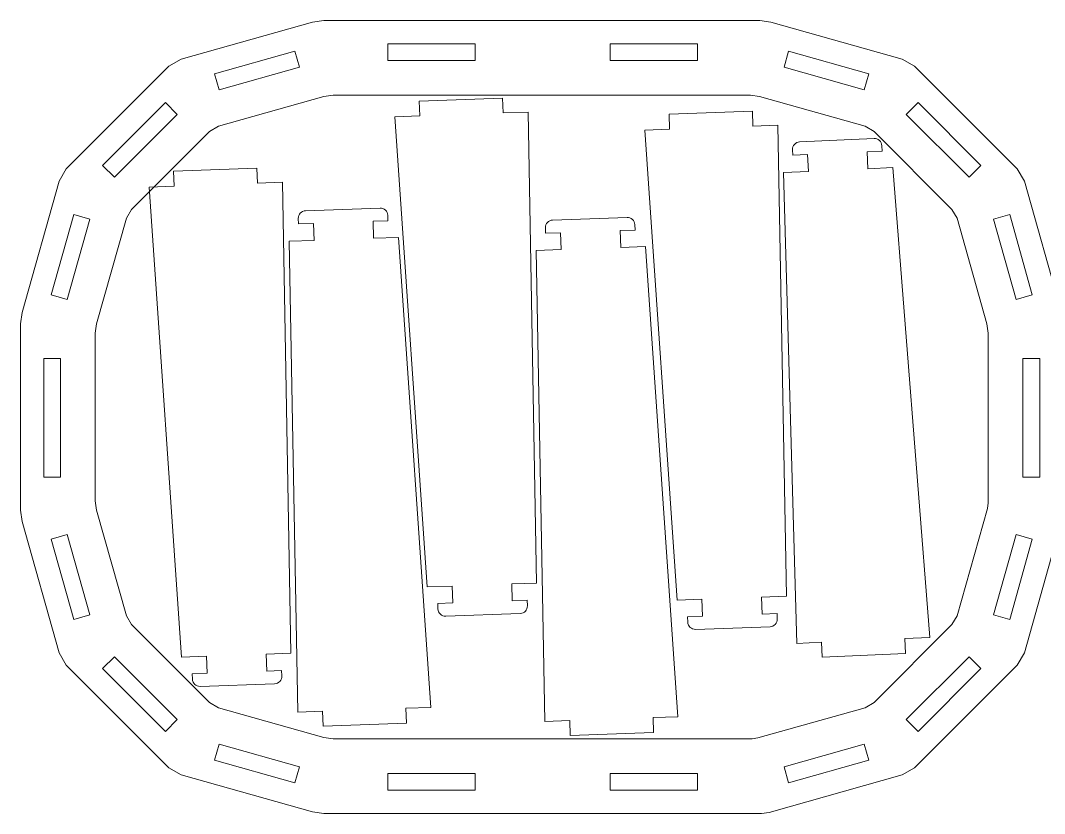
# Model space of a CAD drawing. Header units: centimetres. Extents: x -35.4 to 35.4, y -198.6 to -127.9.
# Drawn here: x -35.35 to 5.7, y -159.68 to -127.88 of the extents above; entities that cross this region are included whole.
import ezdxf

# ---------------------------------------------------------------- set-up
doc = ezdxf.new("R2010")
doc.units = ezdxf.units.CM
doc.header["$MEASUREMENT"] = 0
doc.layers.add('Camada 1', color=7, linetype='Continuous')

msp = doc.modelspace()

# ---------------------------------------------------------------- linework, layer by layer
at = {"layer": 'Camada 1', "color": 250, "lineweight": 20}
for points, knots in [([(4.61003, -133.83029), (4.61003, -133.83029), (0.49265, -129.71291), (0.49265, -129.71291), (0.49265, -129.71291), (0.49265, -129.71291), (0.00195, -129.42527), (0.00195, -129.42527), (0.00195, -129.42527), (0.00195, -129.42527), (-5.26412, -127.93951), (-5.26412, -127.93951), (-5.26412, -127.93951), (-5.26412, -127.93951), (-5.7126, -127.87746), (-5.7126, -127.87746), (-5.7126, -127.87746), (-5.7126, -127.87746), (-23.19644, -127.87746), (-23.19644, -127.87746), (-23.19644, -127.87746), (-23.19644, -127.87746), (-23.64492, -127.93951), (-23.64492, -127.93951), (-23.64492, -127.93951), (-23.64492, -127.93951), (-28.91099, -129.42527), (-28.91099, -129.42527), (-28.91099, -129.42527), (-28.91099, -129.42527), (-29.40169, -129.71291), (-29.40169, -129.71291), (-29.40169, -129.71291), (-29.40169, -129.71291), (-33.51907, -133.83029), (-33.51907, -133.83029), (-33.51907, -133.83029), (-33.51907, -133.83029), (-33.80671, -134.32099), (-33.80671, -134.32099), (-33.80671, -134.32099), (-33.80671, -134.32099), (-35.29247, -139.58706), (-35.29247, -139.58706), (-35.29247, -139.58706), (-35.29247, -139.58706), (-35.35452, -140.03554), (-35.35452, -140.03554), (-35.35452, -140.03554), (-35.35452, -140.03554), (-35.35452, -147.51938), (-35.35452, -147.51938), (-35.35452, -147.51938), (-35.35452, -147.51938), (-35.29247, -147.96786), (-35.29247, -147.96786), (-35.29247, -147.96786), (-35.29247, -147.96786), (-33.80671, -153.23393), (-33.80671, -153.23393), (-33.80671, -153.23393), (-33.80671, -153.23393), (-33.51907, -153.72463), (-33.51907, -153.72463), (-33.51907, -153.72463), (-33.51907, -153.72463), (-29.40169, -157.84201), (-29.40169, -157.84201), (-29.40169, -157.84201), (-29.40169, -157.84201), (-28.91099, -158.12965), (-28.91099, -158.12965), (-28.91099, -158.12965), (-28.91099, -158.12965), (-23.64492, -159.61541), (-23.64492, -159.61541), (-23.64492, -159.61541), (-23.64492, -159.61541), (-23.19644, -159.67746), (-23.19644, -159.67746), (-23.19644, -159.67746), (-23.19644, -159.67746), (-5.63964, -159.67746), (-5.63964, -159.67746), (-5.63964, -159.67746), (-5.63964, -159.67746), (-5.33434, -159.63522), (-5.33434, -159.63522), (-5.33434, -159.63522), (-5.33434, -159.63522), (0.00195, -158.12965), (0.00195, -158.12965), (0.00195, -158.12965), (0.00195, -158.12965), (0.49265, -157.84201), (0.49265, -157.84201), (0.49265, -157.84201), (0.49265, -157.84201), (4.61003, -153.72463), (4.61003, -153.72463), (4.61003, -153.72463), (4.61003, -153.72463), (4.89767, -153.23393), (4.89767, -153.23393), (4.89767, -153.23393), (4.89767, -153.23393), (6.40324, -147.89764), (6.40324, -147.89764), (6.40324, -147.89764), (6.40324, -147.89764), (6.44548, -147.59234), (6.44548, -147.59234), (6.44548, -147.59234), (6.44548, -147.59234), (6.44548, -140.03554), (6.44548, -140.03554), (6.44548, -140.03554), (6.44548, -140.03554), (6.38343, -139.58706), (6.38343, -139.58706), (6.38343, -139.58706), (6.38343, -139.58706), (4.89767, -134.32099), (4.89767, -134.32099), (4.89767, -134.32099), (4.89767, -134.32099), (4.61003, -133.83029), (4.61003, -133.83029)], [0, 0, 0, 0, 0.03030303, 0.03030303, 0.03030303, 0.03030303, 0.06060606, 0.06060606, 0.06060606, 0.06060606, 0.09090909, 0.09090909, 0.09090909, 0.09090909, 0.12121212, 0.12121212, 0.12121212, 0.12121212, 0.15151515, 0.15151515, 0.15151515, 0.15151515, 0.18181818, 0.18181818, 0.18181818, 0.18181818, 0.21212121, 0.21212121, 0.21212121, 0.21212121, 0.24242424, 0.24242424, 0.24242424, 0.24242424, 0.27272727, 0.27272727, 0.27272727, 0.27272727, 0.3030303, 0.3030303, 0.3030303, 0.3030303, 0.33333333, 0.33333333, 0.33333333, 0.33333333, 0.36363636, 0.36363636, 0.36363636, 0.36363636, 0.39393939, 0.39393939, 0.39393939, 0.39393939, 0.42424242, 0.42424242, 0.42424242, 0.42424242, 0.45454545, 0.45454545, 0.45454545, 0.45454545, 0.48484848, 0.48484848, 0.48484848, 0.48484848, 0.51515152, 0.51515152, 0.51515152, 0.51515152, 0.54545455, 0.54545455, 0.54545455, 0.54545455, 0.57575758, 0.57575758, 0.57575758, 0.57575758, 0.60606061, 0.60606061, 0.60606061, 0.60606061, 0.63636364, 0.63636364, 0.63636364, 0.63636364, 0.66666667, 0.66666667, 0.66666667, 0.66666667, 0.6969697, 0.6969697, 0.6969697, 0.6969697, 0.72727273, 0.72727273, 0.72727273, 0.72727273, 0.75757576, 0.75757576, 0.75757576, 0.75757576, 0.78787879, 0.78787879, 0.78787879, 0.78787879, 0.81818182, 0.81818182, 0.81818182, 0.81818182, 0.84848485, 0.84848485, 0.84848485, 0.84848485, 0.87878788, 0.87878788, 0.87878788, 0.87878788, 0.90909091, 0.90909091, 0.90909091, 0.90909091, 0.93939394, 0.93939394, 0.93939394, 0.93939394, 1, 1, 1, 1]), ([(-17.12625, -129.48127), (-17.12625, -129.48127), (-20.62625, -129.48127), (-20.62625, -129.48127), (-20.62625, -129.48127), (-20.62625, -129.48127), (-20.62625, -128.8111), (-20.62625, -128.8111), (-20.62625, -128.8111), (-20.62625, -128.8111), (-17.12625, -128.8111), (-17.12625, -128.8111), (-17.12625, -128.8111), (-17.12625, -128.8111), (-17.12625, -129.48127), (-17.12625, -129.48127)], [0, 0, 0, 0, 0.2, 0.2, 0.2, 0.2, 0.4, 0.4, 0.4, 0.4, 0.6, 0.6, 0.6, 0.6, 1, 1, 1, 1]), ([(-8.20983, -129.48127), (-8.20983, -129.48127), (-11.70983, -129.48127), (-11.70983, -129.48127), (-11.70983, -129.48127), (-11.70983, -129.48127), (-11.70983, -128.8111), (-11.70983, -128.8111), (-11.70983, -128.8111), (-11.70983, -128.8111), (-8.20983, -128.8111), (-8.20983, -128.8111), (-8.20983, -128.8111), (-8.20983, -128.8111), (-8.20983, -129.48127), (-8.20983, -129.48127)], [0, 0, 0, 0, 0.2, 0.2, 0.2, 0.2, 0.4, 0.4, 0.4, 0.4, 0.6, 0.6, 0.6, 0.6, 1, 1, 1, 1]), ([(-24.16929, -129.7531), (-24.16929, -129.7531), (-27.38757, -130.66109), (-27.38757, -130.66109), (-27.38757, -130.66109), (-27.38757, -130.66109), (-27.56955, -130.0161), (-27.56955, -130.0161), (-27.56955, -130.0161), (-27.56955, -130.0161), (-24.35127, -129.10811), (-24.35127, -129.10811), (-24.35127, -129.10811), (-24.35127, -129.10811), (-24.16929, -129.7531), (-24.16929, -129.7531)], [0, 0, 0, 0, 0.2, 0.2, 0.2, 0.2, 0.4, 0.4, 0.4, 0.4, 0.6, 0.6, 0.6, 0.6, 1, 1, 1, 1]), ([(-1.52147, -130.66109), (-1.52147, -130.66109), (-4.73975, -129.7531), (-4.73975, -129.7531), (-4.73975, -129.7531), (-4.73975, -129.7531), (-4.55777, -129.10811), (-4.55777, -129.10811), (-4.55777, -129.10811), (-4.55777, -129.10811), (-1.33949, -130.0161), (-1.33949, -130.0161), (-1.33949, -130.0161), (-1.33949, -130.0161), (-1.52147, -130.66109), (-1.52147, -130.66109)], [0, 0, 0, 0, 0.2, 0.2, 0.2, 0.2, 0.4, 0.4, 0.4, 0.4, 0.6, 0.6, 0.6, 0.6, 1, 1, 1, 1]), ([(-5.71842, -130.92846), (-5.71842, -130.92846), (-1.48809, -132.12199), (-1.48809, -132.12199), (-1.48809, -132.12199), (-1.48809, -132.12199), (-1.13242, -132.33048), (-1.13242, -132.33048), (-1.13242, -132.33048), (-1.13242, -132.33048), (1.99246, -135.45536), (1.99246, -135.45536), (1.99246, -135.45536), (1.99246, -135.45536), (2.20095, -135.81103), (2.20095, -135.81103), (2.20095, -135.81103), (2.20095, -135.81103), (3.39448, -140.04136), (3.39448, -140.04136), (3.39448, -140.04136), (3.39448, -140.04136), (3.44548, -140.40992), (3.44548, -140.40992), (3.44548, -140.40992), (3.44548, -140.40992), (3.44548, -147.21796), (3.44548, -147.21796), (3.44548, -147.21796), (3.44548, -147.21796), (3.4143, -147.44334), (3.4143, -147.44334), (3.4143, -147.44334), (3.4143, -147.44334), (2.20095, -151.74389), (2.20095, -151.74389), (2.20095, -151.74389), (2.20095, -151.74389), (1.99246, -152.09956), (1.99246, -152.09956), (1.99246, -152.09956), (1.99246, -152.09956), (-1.13242, -155.22444), (-1.13242, -155.22444), (-1.13242, -155.22444), (-1.13242, -155.22444), (-1.48809, -155.43293), (-1.48809, -155.43293), (-1.48809, -155.43293), (-1.48809, -155.43293), (-5.78864, -156.64628), (-5.78864, -156.64628), (-5.78864, -156.64628), (-5.78864, -156.64628), (-6.01402, -156.67746), (-6.01402, -156.67746), (-6.01402, -156.67746), (-6.01402, -156.67746), (-22.82206, -156.67746), (-22.82206, -156.67746), (-22.82206, -156.67746), (-22.82206, -156.67746), (-23.19062, -156.62646), (-23.19062, -156.62646), (-23.19062, -156.62646), (-23.19062, -156.62646), (-27.42095, -155.43293), (-27.42095, -155.43293), (-27.42095, -155.43293), (-27.42095, -155.43293), (-27.77662, -155.22444), (-27.77662, -155.22444), (-27.77662, -155.22444), (-27.77662, -155.22444), (-30.9015, -152.09956), (-30.9015, -152.09956), (-30.9015, -152.09956), (-30.9015, -152.09956), (-31.10999, -151.74389), (-31.10999, -151.74389), (-31.10999, -151.74389), (-31.10999, -151.74389), (-32.30352, -147.51356), (-32.30352, -147.51356), (-32.30352, -147.51356), (-32.30352, -147.51356), (-32.35452, -147.145), (-32.35452, -147.145), (-32.35452, -147.145), (-32.35452, -147.145), (-32.35452, -140.40992), (-32.35452, -140.40992), (-32.35452, -140.40992), (-32.35452, -140.40992), (-32.30352, -140.04136), (-32.30352, -140.04136), (-32.30352, -140.04136), (-32.30352, -140.04136), (-31.10999, -135.81103), (-31.10999, -135.81103), (-31.10999, -135.81103), (-31.10999, -135.81103), (-30.9015, -135.45536), (-30.9015, -135.45536), (-30.9015, -135.45536), (-30.9015, -135.45536), (-27.77662, -132.33048), (-27.77662, -132.33048), (-27.77662, -132.33048), (-27.77662, -132.33048), (-27.42095, -132.12199), (-27.42095, -132.12199), (-27.42095, -132.12199), (-27.42095, -132.12199), (-23.19062, -130.92846), (-23.19062, -130.92846), (-23.19062, -130.92846), (-23.19062, -130.92846), (-22.82206, -130.87746), (-22.82206, -130.87746), (-22.82206, -130.87746), (-22.82206, -130.87746), (-6.08698, -130.87746), (-6.08698, -130.87746), (-6.08698, -130.87746), (-6.08698, -130.87746), (-5.71842, -130.92846), (-5.71842, -130.92846)], [0, 0, 0, 0, 0.03030303, 0.03030303, 0.03030303, 0.03030303, 0.06060606, 0.06060606, 0.06060606, 0.06060606, 0.09090909, 0.09090909, 0.09090909, 0.09090909, 0.12121212, 0.12121212, 0.12121212, 0.12121212, 0.15151515, 0.15151515, 0.15151515, 0.15151515, 0.18181818, 0.18181818, 0.18181818, 0.18181818, 0.21212121, 0.21212121, 0.21212121, 0.21212121, 0.24242424, 0.24242424, 0.24242424, 0.24242424, 0.27272727, 0.27272727, 0.27272727, 0.27272727, 0.3030303, 0.3030303, 0.3030303, 0.3030303, 0.33333333, 0.33333333, 0.33333333, 0.33333333, 0.36363636, 0.36363636, 0.36363636, 0.36363636, 0.39393939, 0.39393939, 0.39393939, 0.39393939, 0.42424242, 0.42424242, 0.42424242, 0.42424242, 0.45454545, 0.45454545, 0.45454545, 0.45454545, 0.48484848, 0.48484848, 0.48484848, 0.48484848, 0.51515152, 0.51515152, 0.51515152, 0.51515152, 0.54545455, 0.54545455, 0.54545455, 0.54545455, 0.57575758, 0.57575758, 0.57575758, 0.57575758, 0.60606061, 0.60606061, 0.60606061, 0.60606061, 0.63636364, 0.63636364, 0.63636364, 0.63636364, 0.66666667, 0.66666667, 0.66666667, 0.66666667, 0.6969697, 0.6969697, 0.6969697, 0.6969697, 0.72727273, 0.72727273, 0.72727273, 0.72727273, 0.75757576, 0.75757576, 0.75757576, 0.75757576, 0.78787879, 0.78787879, 0.78787879, 0.78787879, 0.81818182, 0.81818182, 0.81818182, 0.81818182, 0.84848485, 0.84848485, 0.84848485, 0.84848485, 0.87878788, 0.87878788, 0.87878788, 0.87878788, 0.90909091, 0.90909091, 0.90909091, 0.90909091, 0.93939394, 0.93939394, 0.93939394, 0.93939394, 1, 1, 1, 1]), ([(-29.06762, -131.6459), (-29.06762, -131.6459), (-31.58608, -134.16436), (-31.58608, -134.16436), (-31.58608, -134.16436), (-31.58608, -134.16436), (-32.05996, -133.69048), (-32.05996, -133.69048), (-32.05996, -133.69048), (-32.05996, -133.69048), (-29.5415, -131.17202), (-29.5415, -131.17202), (-29.5415, -131.17202), (-29.5415, -131.17202), (-29.06762, -131.6459), (-29.06762, -131.6459)], [0, 0, 0, 0, 0.2, 0.2, 0.2, 0.2, 0.4, 0.4, 0.4, 0.4, 0.6, 0.6, 0.6, 0.6, 1, 1, 1, 1]), ([(-20.34394, -131.74238), (-20.34394, -131.74238), (-19.04763, -150.59061), (-19.04763, -150.59061), (-19.04763, -150.59061), (-19.04763, -150.59061), (-18.04828, -150.55491), (-18.04828, -150.55491), (-18.04828, -150.55491), (-18.04828, -150.55491), (-18.024, -151.23448), (-18.024, -151.23448), (-18.024, -151.23448), (-18.024, -151.23448), (-18.62362, -151.2559), (-18.62362, -151.2559), (-18.62362, -151.2559), (-18.62362, -151.2559), (-18.61576, -151.47576), (-18.61576, -151.47576), (-18.61576, -151.47576), (-18.61292, -151.55527), (-18.57861, -151.63039), (-18.52038, -151.68461), (-18.52038, -151.68461), (-18.46214, -151.73882), (-18.38476, -151.76769), (-18.30524, -151.76485), (-18.30524, -151.76485), (-18.30524, -151.76485), (-15.31758, -151.6581), (-15.31758, -151.6581), (-15.31758, -151.6581), (-15.152, -151.65219), (-15.02257, -151.51317), (-15.02849, -151.34759), (-15.02849, -151.34759), (-15.02849, -151.34759), (-15.03634, -151.12773), (-15.03634, -151.12773), (-15.03634, -151.12773), (-15.03634, -151.12773), (-15.63596, -151.14916), (-15.63596, -151.14916), (-15.63596, -151.14916), (-15.63596, -151.14916), (-15.66024, -150.46959), (-15.66024, -150.46959), (-15.66024, -150.46959), (-15.66024, -150.46959), (-14.66088, -150.43389), (-14.66088, -150.43389), (-14.66088, -150.43389), (-14.66088, -150.43389), (-15.00345, -131.55158), (-15.00345, -131.55158), (-15.00345, -131.55158), (-15.00345, -131.55158), (-16.00282, -131.58728), (-16.00282, -131.58728), (-16.00282, -131.58728), (-16.00282, -131.58728), (-16.02424, -130.98766), (-16.02424, -130.98766), (-16.02424, -130.98766), (-16.02424, -130.98766), (-19.36601, -131.10706), (-19.36601, -131.10706), (-19.36601, -131.10706), (-19.36601, -131.10706), (-19.34458, -131.70667), (-19.34458, -131.70667), (-19.34458, -131.70667), (-19.34458, -131.70667), (-20.34394, -131.74238), (-20.34394, -131.74238)], [0, 0, 0, 0, 0.05, 0.05, 0.05, 0.05, 0.1, 0.1, 0.1, 0.1, 0.15, 0.15, 0.15, 0.15, 0.2, 0.2, 0.2, 0.2, 0.25, 0.25, 0.25, 0.25, 0.3, 0.3, 0.3, 0.3, 0.35, 0.35, 0.35, 0.35, 0.4, 0.4, 0.4, 0.4, 0.45, 0.45, 0.45, 0.45, 0.5, 0.5, 0.5, 0.5, 0.55, 0.55, 0.55, 0.55, 0.6, 0.6, 0.6, 0.6, 0.65, 0.65, 0.65, 0.65, 0.7, 0.7, 0.7, 0.7, 0.75, 0.75, 0.75, 0.75, 0.8, 0.8, 0.8, 0.8, 0.85, 0.85, 0.85, 0.85, 0.9, 0.9, 0.9, 0.9, 1, 1, 1, 1]), ([(2.67704, -134.16436), (2.67704, -134.16436), (0.15858, -131.6459), (0.15858, -131.6459), (0.15858, -131.6459), (0.15858, -131.6459), (0.63246, -131.17202), (0.63246, -131.17202), (0.63246, -131.17202), (0.63246, -131.17202), (3.15092, -133.69048), (3.15092, -133.69048), (3.15092, -133.69048), (3.15092, -133.69048), (2.67704, -134.16436), (2.67704, -134.16436)], [0, 0, 0, 0, 0.2, 0.2, 0.2, 0.2, 0.4, 0.4, 0.4, 0.4, 0.6, 0.6, 0.6, 0.6, 1, 1, 1, 1]), ([(-4.98643, -132.08063), (-4.98643, -132.08063), (-4.64386, -150.96294), (-4.64386, -150.96294), (-4.64386, -150.96294), (-4.64386, -150.96294), (-5.64322, -150.99864), (-5.64322, -150.99864), (-5.64322, -150.99864), (-5.64322, -150.99864), (-5.61894, -151.67821), (-5.61894, -151.67821), (-5.61894, -151.67821), (-5.61894, -151.67821), (-5.01932, -151.65678), (-5.01932, -151.65678), (-5.01932, -151.65678), (-5.01932, -151.65678), (-5.01147, -151.87664), (-5.01147, -151.87664), (-5.01147, -151.87664), (-5.00863, -151.95616), (-5.03749, -152.03354), (-5.0917, -152.09178), (-5.0917, -152.09178), (-5.14592, -152.15), (-5.22105, -152.18431), (-5.30056, -152.18715), (-5.30056, -152.18715), (-5.30056, -152.18715), (-8.28822, -152.2939), (-8.28822, -152.2939), (-8.28822, -152.2939), (-8.36774, -152.29674), (-8.44512, -152.26787), (-8.50336, -152.21366), (-8.50336, -152.21366), (-8.56159, -152.15944), (-8.5959, -152.08432), (-8.59874, -152.00481), (-8.59874, -152.00481), (-8.59874, -152.00481), (-8.6066, -151.78495), (-8.6066, -151.78495), (-8.6066, -151.78495), (-8.6066, -151.78495), (-8.00698, -151.76353), (-8.00698, -151.76353), (-8.00698, -151.76353), (-8.00698, -151.76353), (-8.03126, -151.08396), (-8.03126, -151.08396), (-8.03126, -151.08396), (-8.03126, -151.08396), (-9.03061, -151.11966), (-9.03061, -151.11966), (-9.03061, -151.11966), (-9.03061, -151.11966), (-10.32692, -132.27143), (-10.32692, -132.27143), (-10.32692, -132.27143), (-10.32692, -132.27143), (-9.32756, -132.23572), (-9.32756, -132.23572), (-9.32756, -132.23572), (-9.32756, -132.23572), (-9.34899, -131.63611), (-9.34899, -131.63611), (-9.34899, -131.63611), (-9.34899, -131.63611), (-6.00722, -131.51671), (-6.00722, -131.51671), (-6.00722, -131.51671), (-6.00722, -131.51671), (-5.9858, -132.11633), (-5.9858, -132.11633), (-5.9858, -132.11633), (-5.9858, -132.11633), (-4.98643, -132.08063), (-4.98643, -132.08063)], [0, 0, 0, 0, 0.04761905, 0.04761905, 0.04761905, 0.04761905, 0.0952381, 0.0952381, 0.0952381, 0.0952381, 0.14285714, 0.14285714, 0.14285714, 0.14285714, 0.19047619, 0.19047619, 0.19047619, 0.19047619, 0.23809524, 0.23809524, 0.23809524, 0.23809524, 0.28571429, 0.28571429, 0.28571429, 0.28571429, 0.33333333, 0.33333333, 0.33333333, 0.33333333, 0.38095238, 0.38095238, 0.38095238, 0.38095238, 0.42857143, 0.42857143, 0.42857143, 0.42857143, 0.47619048, 0.47619048, 0.47619048, 0.47619048, 0.52380952, 0.52380952, 0.52380952, 0.52380952, 0.57142857, 0.57142857, 0.57142857, 0.57142857, 0.61904762, 0.61904762, 0.61904762, 0.61904762, 0.66666667, 0.66666667, 0.66666667, 0.66666667, 0.71428571, 0.71428571, 0.71428571, 0.71428571, 0.76190476, 0.76190476, 0.76190476, 0.76190476, 0.80952381, 0.80952381, 0.80952381, 0.80952381, 0.85714286, 0.85714286, 0.85714286, 0.85714286, 0.9047619, 0.9047619, 0.9047619, 0.9047619, 1, 1, 1, 1]), ([(-4.23267, -152.85643), (-4.23267, -152.85643), (-4.76144, -133.97841), (-4.76144, -133.97841), (-4.76144, -133.97841), (-4.76144, -133.97841), (-3.76248, -133.93286), (-3.76248, -133.93286), (-3.76248, -133.93286), (-3.76248, -133.93286), (-3.79346, -133.25356), (-3.79346, -133.25356), (-3.79346, -133.25356), (-3.79346, -133.25356), (-4.39284, -133.2809), (-4.39284, -133.2809), (-4.39284, -133.2809), (-4.39284, -133.2809), (-4.40286, -133.06113), (-4.40286, -133.06113), (-4.40286, -133.06113), (-4.40648, -132.98164), (-4.37839, -132.90398), (-4.32475, -132.84521), (-4.32475, -132.84521), (-4.27111, -132.78646), (-4.19632, -132.75141), (-4.11684, -132.74779), (-4.11684, -132.74779), (-4.11684, -132.74779), (-1.13038, -132.61158), (-1.13038, -132.61158), (-1.13038, -132.61158), (-1.05089, -132.60795), (-0.97323, -132.63606), (-0.91446, -132.68969), (-0.91446, -132.68969), (-0.8557, -132.74334), (-0.82065, -132.81811), (-0.81703, -132.89759), (-0.81703, -132.89759), (-0.81703, -132.89759), (-0.807, -133.11736), (-0.807, -133.11736), (-0.807, -133.11736), (-0.807, -133.11736), (-1.40638, -133.1447), (-1.40638, -133.1447), (-1.40638, -133.1447), (-1.40638, -133.1447), (-1.3754, -133.82399), (-1.3754, -133.82399), (-1.3754, -133.82399), (-1.3754, -133.82399), (-0.37645, -133.77844), (-0.37645, -133.77844), (-0.37645, -133.77844), (-0.37645, -133.77844), (1.10567, -152.61297), (1.10567, -152.61297), (1.10567, -152.61297), (1.10567, -152.61297), (0.10671, -152.65853), (0.10671, -152.65853), (0.10671, -152.65853), (0.10671, -152.65853), (0.13406, -153.2579), (0.13406, -153.2579), (0.13406, -153.2579), (0.13406, -153.2579), (-3.20637, -153.41025), (-3.20637, -153.41025), (-3.20637, -153.41025), (-3.20637, -153.41025), (-3.23371, -152.81087), (-3.23371, -152.81087), (-3.23371, -152.81087), (-3.23371, -152.81087), (-4.23267, -152.85643), (-4.23267, -152.85643)], [0, 0, 0, 0, 0.04761905, 0.04761905, 0.04761905, 0.04761905, 0.0952381, 0.0952381, 0.0952381, 0.0952381, 0.14285714, 0.14285714, 0.14285714, 0.14285714, 0.19047619, 0.19047619, 0.19047619, 0.19047619, 0.23809524, 0.23809524, 0.23809524, 0.23809524, 0.28571429, 0.28571429, 0.28571429, 0.28571429, 0.33333333, 0.33333333, 0.33333333, 0.33333333, 0.38095238, 0.38095238, 0.38095238, 0.38095238, 0.42857143, 0.42857143, 0.42857143, 0.42857143, 0.47619048, 0.47619048, 0.47619048, 0.47619048, 0.52380952, 0.52380952, 0.52380952, 0.52380952, 0.57142857, 0.57142857, 0.57142857, 0.57142857, 0.61904762, 0.61904762, 0.61904762, 0.61904762, 0.66666667, 0.66666667, 0.66666667, 0.66666667, 0.71428571, 0.71428571, 0.71428571, 0.71428571, 0.76190476, 0.76190476, 0.76190476, 0.76190476, 0.80952381, 0.80952381, 0.80952381, 0.80952381, 0.85714286, 0.85714286, 0.85714286, 0.85714286, 0.9047619, 0.9047619, 0.9047619, 0.9047619, 1, 1, 1, 1]), ([(-30.19163, -134.55743), (-30.19163, -134.55743), (-28.89532, -153.40566), (-28.89532, -153.40566), (-28.89532, -153.40566), (-28.89532, -153.40566), (-27.89597, -153.36996), (-27.89597, -153.36996), (-27.89597, -153.36996), (-27.89597, -153.36996), (-27.87169, -154.04953), (-27.87169, -154.04953), (-27.87169, -154.04953), (-27.87169, -154.04953), (-28.47131, -154.07095), (-28.47131, -154.07095), (-28.47131, -154.07095), (-28.47131, -154.07095), (-28.46345, -154.29081), (-28.46345, -154.29081), (-28.46345, -154.29081), (-28.46061, -154.37032), (-28.4263, -154.44544), (-28.36807, -154.49966), (-28.36807, -154.49966), (-28.30983, -154.55387), (-28.23245, -154.58274), (-28.15293, -154.5799), (-28.15293, -154.5799), (-28.15293, -154.5799), (-25.16527, -154.47315), (-25.16527, -154.47315), (-25.16527, -154.47315), (-24.99969, -154.46724), (-24.87026, -154.32822), (-24.87618, -154.16264), (-24.87618, -154.16264), (-24.87618, -154.16264), (-24.88403, -153.94278), (-24.88403, -153.94278), (-24.88403, -153.94278), (-24.88403, -153.94278), (-25.48365, -153.96421), (-25.48365, -153.96421), (-25.48365, -153.96421), (-25.48365, -153.96421), (-25.50793, -153.28464), (-25.50793, -153.28464), (-25.50793, -153.28464), (-25.50793, -153.28464), (-24.50857, -153.24894), (-24.50857, -153.24894), (-24.50857, -153.24894), (-24.50857, -153.24894), (-24.85114, -134.36663), (-24.85114, -134.36663), (-24.85114, -134.36663), (-24.85114, -134.36663), (-25.85051, -134.40233), (-25.85051, -134.40233), (-25.85051, -134.40233), (-25.85051, -134.40233), (-25.87193, -133.80271), (-25.87193, -133.80271), (-25.87193, -133.80271), (-25.87193, -133.80271), (-29.2137, -133.92211), (-29.2137, -133.92211), (-29.2137, -133.92211), (-29.2137, -133.92211), (-29.19227, -134.52172), (-29.19227, -134.52172), (-29.19227, -134.52172), (-29.19227, -134.52172), (-30.19163, -134.55743), (-30.19163, -134.55743)], [0, 0, 0, 0, 0.05, 0.05, 0.05, 0.05, 0.1, 0.1, 0.1, 0.1, 0.15, 0.15, 0.15, 0.15, 0.2, 0.2, 0.2, 0.2, 0.25, 0.25, 0.25, 0.25, 0.3, 0.3, 0.3, 0.3, 0.35, 0.35, 0.35, 0.35, 0.4, 0.4, 0.4, 0.4, 0.45, 0.45, 0.45, 0.45, 0.5, 0.5, 0.5, 0.5, 0.55, 0.55, 0.55, 0.55, 0.6, 0.6, 0.6, 0.6, 0.65, 0.65, 0.65, 0.65, 0.7, 0.7, 0.7, 0.7, 0.75, 0.75, 0.75, 0.75, 0.8, 0.8, 0.8, 0.8, 0.85, 0.85, 0.85, 0.85, 0.9, 0.9, 0.9, 0.9, 1, 1, 1, 1]), ([(-18.89941, -155.42346), (-18.89941, -155.42346), (-20.19572, -136.57523), (-20.19572, -136.57523), (-20.19572, -136.57523), (-20.19572, -136.57523), (-21.19507, -136.61093), (-21.19507, -136.61093), (-21.19507, -136.61093), (-21.19507, -136.61093), (-21.21935, -135.93136), (-21.21935, -135.93136), (-21.21935, -135.93136), (-21.21935, -135.93136), (-20.61973, -135.90994), (-20.61973, -135.90994), (-20.61973, -135.90994), (-20.61973, -135.90994), (-20.62759, -135.69008), (-20.62759, -135.69008), (-20.62759, -135.69008), (-20.63043, -135.61057), (-20.66474, -135.53545), (-20.72297, -135.48123), (-20.72297, -135.48123), (-20.78121, -135.42702), (-20.85859, -135.39815), (-20.93811, -135.40099), (-20.93811, -135.40099), (-20.93811, -135.40099), (-23.92577, -135.50774), (-23.92577, -135.50774), (-23.92577, -135.50774), (-24.09135, -135.51365), (-24.22078, -135.65267), (-24.21486, -135.81825), (-24.21486, -135.81825), (-24.21486, -135.81825), (-24.20701, -136.03811), (-24.20701, -136.03811), (-24.20701, -136.03811), (-24.20701, -136.03811), (-23.60739, -136.01668), (-23.60739, -136.01668), (-23.60739, -136.01668), (-23.60739, -136.01668), (-23.58311, -136.69625), (-23.58311, -136.69625), (-23.58311, -136.69625), (-23.58311, -136.69625), (-24.58247, -136.73195), (-24.58247, -136.73195), (-24.58247, -136.73195), (-24.58247, -136.73195), (-24.2399, -155.61426), (-24.2399, -155.61426), (-24.2399, -155.61426), (-24.2399, -155.61426), (-23.24053, -155.57856), (-23.24053, -155.57856), (-23.24053, -155.57856), (-23.24053, -155.57856), (-23.21911, -156.17818), (-23.21911, -156.17818), (-23.21911, -156.17818), (-23.21911, -156.17818), (-19.87734, -156.05878), (-19.87734, -156.05878), (-19.87734, -156.05878), (-19.87734, -156.05878), (-19.89877, -155.45917), (-19.89877, -155.45917), (-19.89877, -155.45917), (-19.89877, -155.45917), (-18.89941, -155.42346), (-18.89941, -155.42346)], [0, 0, 0, 0, 0.05, 0.05, 0.05, 0.05, 0.1, 0.1, 0.1, 0.1, 0.15, 0.15, 0.15, 0.15, 0.2, 0.2, 0.2, 0.2, 0.25, 0.25, 0.25, 0.25, 0.3, 0.3, 0.3, 0.3, 0.35, 0.35, 0.35, 0.35, 0.4, 0.4, 0.4, 0.4, 0.45, 0.45, 0.45, 0.45, 0.5, 0.5, 0.5, 0.5, 0.55, 0.55, 0.55, 0.55, 0.6, 0.6, 0.6, 0.6, 0.65, 0.65, 0.65, 0.65, 0.7, 0.7, 0.7, 0.7, 0.75, 0.75, 0.75, 0.75, 0.8, 0.8, 0.8, 0.8, 0.85, 0.85, 0.85, 0.85, 0.9, 0.9, 0.9, 0.9, 1, 1, 1, 1]), ([(-32.57089, -135.84441), (-32.57089, -135.84441), (-33.47888, -139.06269), (-33.47888, -139.06269), (-33.47888, -139.06269), (-33.47888, -139.06269), (-34.12387, -138.88071), (-34.12387, -138.88071), (-34.12387, -138.88071), (-34.12387, -138.88071), (-33.21588, -135.66243), (-33.21588, -135.66243), (-33.21588, -135.66243), (-33.21588, -135.66243), (-32.57089, -135.84441), (-32.57089, -135.84441)], [0, 0, 0, 0, 0.2, 0.2, 0.2, 0.2, 0.4, 0.4, 0.4, 0.4, 0.6, 0.6, 0.6, 0.6, 1, 1, 1, 1]), ([(-8.99328, -155.79462), (-8.99328, -155.79462), (-10.28959, -136.94639), (-10.28959, -136.94639), (-10.28959, -136.94639), (-10.28959, -136.94639), (-11.28894, -136.98209), (-11.28894, -136.98209), (-11.28894, -136.98209), (-11.28894, -136.98209), (-11.31322, -136.30252), (-11.31322, -136.30252), (-11.31322, -136.30252), (-11.31322, -136.30252), (-10.7136, -136.2811), (-10.7136, -136.2811), (-10.7136, -136.2811), (-10.7136, -136.2811), (-10.72146, -136.06124), (-10.72146, -136.06124), (-10.72146, -136.06124), (-10.7243, -135.98173), (-10.75861, -135.90661), (-10.81684, -135.85239), (-10.81684, -135.85239), (-10.87508, -135.79818), (-10.95246, -135.76931), (-11.03198, -135.77215), (-11.03198, -135.77215), (-11.03198, -135.77215), (-14.01964, -135.8789), (-14.01964, -135.8789), (-14.01964, -135.8789), (-14.18522, -135.88481), (-14.31465, -136.02383), (-14.30873, -136.18941), (-14.30873, -136.18941), (-14.30873, -136.18941), (-14.30088, -136.40927), (-14.30088, -136.40927), (-14.30088, -136.40927), (-14.30088, -136.40927), (-13.70126, -136.38784), (-13.70126, -136.38784), (-13.70126, -136.38784), (-13.70126, -136.38784), (-13.67698, -137.06741), (-13.67698, -137.06741), (-13.67698, -137.06741), (-13.67698, -137.06741), (-14.67634, -137.10311), (-14.67634, -137.10311), (-14.67634, -137.10311), (-14.67634, -137.10311), (-14.33377, -155.98542), (-14.33377, -155.98542), (-14.33377, -155.98542), (-14.33377, -155.98542), (-13.3344, -155.94972), (-13.3344, -155.94972), (-13.3344, -155.94972), (-13.3344, -155.94972), (-13.31298, -156.54934), (-13.31298, -156.54934), (-13.31298, -156.54934), (-13.31298, -156.54934), (-9.97121, -156.42994), (-9.97121, -156.42994), (-9.97121, -156.42994), (-9.97121, -156.42994), (-9.99264, -155.83033), (-9.99264, -155.83033), (-9.99264, -155.83033), (-9.99264, -155.83033), (-8.99328, -155.79462), (-8.99328, -155.79462)], [0, 0, 0, 0, 0.05, 0.05, 0.05, 0.05, 0.1, 0.1, 0.1, 0.1, 0.15, 0.15, 0.15, 0.15, 0.2, 0.2, 0.2, 0.2, 0.25, 0.25, 0.25, 0.25, 0.3, 0.3, 0.3, 0.3, 0.35, 0.35, 0.35, 0.35, 0.4, 0.4, 0.4, 0.4, 0.45, 0.45, 0.45, 0.45, 0.5, 0.5, 0.5, 0.5, 0.55, 0.55, 0.55, 0.55, 0.6, 0.6, 0.6, 0.6, 0.65, 0.65, 0.65, 0.65, 0.7, 0.7, 0.7, 0.7, 0.75, 0.75, 0.75, 0.75, 0.8, 0.8, 0.8, 0.8, 0.85, 0.85, 0.85, 0.85, 0.9, 0.9, 0.9, 0.9, 1, 1, 1, 1]), ([(4.56984, -139.06269), (4.56984, -139.06269), (3.66185, -135.84441), (3.66185, -135.84441), (3.66185, -135.84441), (3.66185, -135.84441), (4.30684, -135.66243), (4.30684, -135.66243), (4.30684, -135.66243), (4.30684, -135.66243), (5.21483, -138.88071), (5.21483, -138.88071), (5.21483, -138.88071), (5.21483, -138.88071), (4.56984, -139.06269), (4.56984, -139.06269)], [0, 0, 0, 0, 0.2, 0.2, 0.2, 0.2, 0.4, 0.4, 0.4, 0.4, 0.6, 0.6, 0.6, 0.6, 1, 1, 1, 1]), ([(-33.7502, -141.43746), (-33.7502, -141.43746), (-33.7502, -146.19042), (-33.7502, -146.19042), (-33.7502, -146.19042), (-33.7502, -146.19042), (-34.42037, -146.19042), (-34.42037, -146.19042), (-34.42037, -146.19042), (-34.42037, -146.19042), (-34.42037, -141.43746), (-34.42037, -141.43746), (-34.42037, -141.43746), (-34.42037, -141.43746), (-33.7502, -141.43746), (-33.7502, -141.43746)], [0, 0, 0, 0, 0.2, 0.2, 0.2, 0.2, 0.4, 0.4, 0.4, 0.4, 0.6, 0.6, 0.6, 0.6, 1, 1, 1, 1]), ([(4.84116, -146.19042), (4.84116, -146.19042), (4.84116, -141.43746), (4.84116, -141.43746), (4.84116, -141.43746), (4.84116, -141.43746), (5.51133, -141.43746), (5.51133, -141.43746), (5.51133, -141.43746), (5.51133, -141.43746), (5.51133, -146.19042), (5.51133, -146.19042), (5.51133, -146.19042), (5.51133, -146.19042), (4.84116, -146.19042), (4.84116, -146.19042)], [0, 0, 0, 0, 0.2, 0.2, 0.2, 0.2, 0.4, 0.4, 0.4, 0.4, 0.6, 0.6, 0.6, 0.6, 1, 1, 1, 1]), ([(-33.47888, -148.49223), (-33.47888, -148.49223), (-32.57089, -151.71051), (-32.57089, -151.71051), (-32.57089, -151.71051), (-32.57089, -151.71051), (-33.21588, -151.89249), (-33.21588, -151.89249), (-33.21588, -151.89249), (-33.21588, -151.89249), (-34.12387, -148.67421), (-34.12387, -148.67421), (-34.12387, -148.67421), (-34.12387, -148.67421), (-33.47888, -148.49223), (-33.47888, -148.49223)], [0, 0, 0, 0, 0.2, 0.2, 0.2, 0.2, 0.4, 0.4, 0.4, 0.4, 0.6, 0.6, 0.6, 0.6, 1, 1, 1, 1]), ([(3.66185, -151.71051), (3.66185, -151.71051), (4.56984, -148.49223), (4.56984, -148.49223), (4.56984, -148.49223), (4.56984, -148.49223), (5.21483, -148.67421), (5.21483, -148.67421), (5.21483, -148.67421), (5.21483, -148.67421), (4.30684, -151.89249), (4.30684, -151.89249), (4.30684, -151.89249), (4.30684, -151.89249), (3.66185, -151.71051), (3.66185, -151.71051)], [0, 0, 0, 0, 0.2, 0.2, 0.2, 0.2, 0.4, 0.4, 0.4, 0.4, 0.6, 0.6, 0.6, 0.6, 1, 1, 1, 1]), ([(-31.58608, -153.39056), (-31.58608, -153.39056), (-29.06762, -155.90902), (-29.06762, -155.90902), (-29.06762, -155.90902), (-29.06762, -155.90902), (-29.5415, -156.3829), (-29.5415, -156.3829), (-29.5415, -156.3829), (-29.5415, -156.3829), (-32.05996, -153.86444), (-32.05996, -153.86444), (-32.05996, -153.86444), (-32.05996, -153.86444), (-31.58608, -153.39056), (-31.58608, -153.39056)], [0, 0, 0, 0, 0.2, 0.2, 0.2, 0.2, 0.4, 0.4, 0.4, 0.4, 0.6, 0.6, 0.6, 0.6, 1, 1, 1, 1]), ([(0.15858, -155.90902), (0.15858, -155.90902), (2.67704, -153.39056), (2.67704, -153.39056), (2.67704, -153.39056), (2.67704, -153.39056), (3.15092, -153.86444), (3.15092, -153.86444), (3.15092, -153.86444), (3.15092, -153.86444), (0.63246, -156.3829), (0.63246, -156.3829), (0.63246, -156.3829), (0.63246, -156.3829), (0.15858, -155.90902), (0.15858, -155.90902)], [0, 0, 0, 0, 0.2, 0.2, 0.2, 0.2, 0.4, 0.4, 0.4, 0.4, 0.6, 0.6, 0.6, 0.6, 1, 1, 1, 1]), ([(-27.38757, -156.89383), (-27.38757, -156.89383), (-24.16929, -157.80182), (-24.16929, -157.80182), (-24.16929, -157.80182), (-24.16929, -157.80182), (-24.35127, -158.44681), (-24.35127, -158.44681), (-24.35127, -158.44681), (-24.35127, -158.44681), (-27.56955, -157.53882), (-27.56955, -157.53882), (-27.56955, -157.53882), (-27.56955, -157.53882), (-27.38757, -156.89383), (-27.38757, -156.89383)], [0, 0, 0, 0, 0.2, 0.2, 0.2, 0.2, 0.4, 0.4, 0.4, 0.4, 0.6, 0.6, 0.6, 0.6, 1, 1, 1, 1]), ([(-1.52147, -156.89383), (-1.52147, -156.89383), (-1.33949, -157.53882), (-1.33949, -157.53882), (-1.33949, -157.53882), (-1.33949, -157.53882), (-4.55777, -158.44681), (-4.55777, -158.44681), (-4.55777, -158.44681), (-4.55777, -158.44681), (-4.73975, -157.80182), (-4.73975, -157.80182), (-4.73975, -157.80182), (-4.73975, -157.80182), (-1.52147, -156.89383), (-1.52147, -156.89383)], [0, 0, 0, 0, 0.2, 0.2, 0.2, 0.2, 0.4, 0.4, 0.4, 0.4, 0.6, 0.6, 0.6, 0.6, 1, 1, 1, 1]), ([(-20.62625, -158.07365), (-20.62625, -158.07365), (-17.12625, -158.07365), (-17.12625, -158.07365), (-17.12625, -158.07365), (-17.12625, -158.07365), (-17.12625, -158.74382), (-17.12625, -158.74382), (-17.12625, -158.74382), (-17.12625, -158.74382), (-20.62625, -158.74382), (-20.62625, -158.74382), (-20.62625, -158.74382), (-20.62625, -158.74382), (-20.62625, -158.07365), (-20.62625, -158.07365)], [0, 0, 0, 0, 0.2, 0.2, 0.2, 0.2, 0.4, 0.4, 0.4, 0.4, 0.6, 0.6, 0.6, 0.6, 1, 1, 1, 1]), ([(-11.70983, -158.07365), (-11.70983, -158.07365), (-8.20983, -158.07365), (-8.20983, -158.07365), (-8.20983, -158.07365), (-8.20983, -158.07365), (-8.20983, -158.74382), (-8.20983, -158.74382), (-8.20983, -158.74382), (-8.20983, -158.74382), (-11.70983, -158.74382), (-11.70983, -158.74382), (-11.70983, -158.74382), (-11.70983, -158.74382), (-11.70983, -158.07365), (-11.70983, -158.07365)], [0, 0, 0, 0, 0.2, 0.2, 0.2, 0.2, 0.4, 0.4, 0.4, 0.4, 0.6, 0.6, 0.6, 0.6, 1, 1, 1, 1])]:
    msp.add_open_spline(points, degree=3, knots=knots, dxfattribs=at)

doc.saveas('drawing.dxf')
